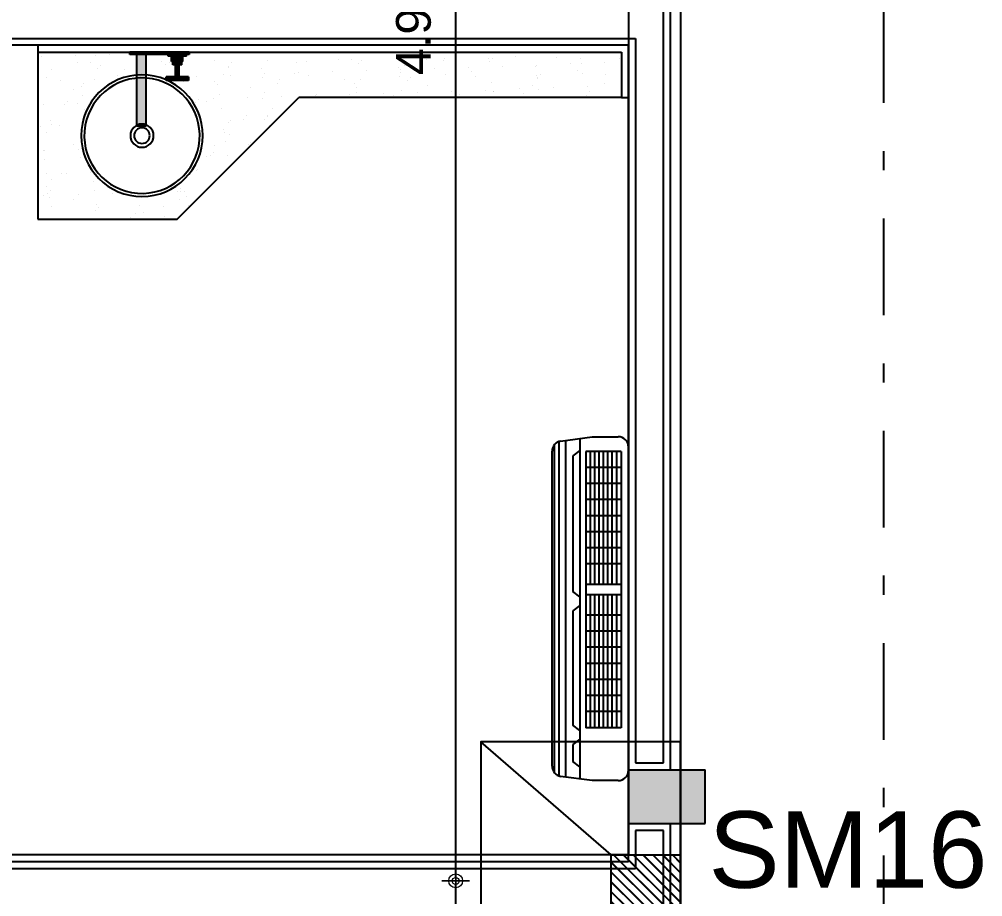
# Model space of a CAD drawing. Header units: millimetres. Extents: x 2317 to 2736, y 1295 to 1343.
# Drawn here: x 2514.063 to 2519.053, y 1319.447 to 1323.993 of the extents above; entities that cross this region are included whole.
import ezdxf

# ---------------------------------------------------------------- set-up
doc = ezdxf.new("R2010")
doc.units = ezdxf.units.MM
doc.linetypes.add('CONTINU', pattern=[0])
doc.linetypes.add('DASHDOT', pattern=[1, 0.5, -0.25, 0, -0.25])
for name, color, linetype in [('ARQUITETONICO', 8, 'Continuous'), ('BL-CRM-03', 7, 'Continuous'), ('PILARES', 1, 'Continuous'), ('sapatas', 4, 'Continuous'), ('VIGAS', 5, 'Continuous')]:
    doc.layers.add(name, color=color, linetype=linetype)
doc.layers.add('COTAS', color=53, linetype='Continuous', lineweight=9)
doc.layers.add('LC-Textos', color=3, linetype='Continuous', lineweight=20)
doc.styles.add('Arial', font='arial.ttf')
doc.styles.add('CARIMBO_DADOS', font='arial.ttf', dxfattribs={"height": 0.1})
doc.dimstyles.new('COTAS_EXTERNAS', dxfattribs={"dimtxt": 0.1, "dimasz": 0.01, "dimexe": 0, "dimexo": 0, "dimgap": 0.07, "dimtad": 1, "dimzin": 5, "dimdsep": 46, "dimtxsty": 'CARIMBO_DADOS', "dimblk1": 'CIRCULOS', "dimblk2": 'CIRCULOS', "dimsah": 1, "dimcen": 0, "dimse1": 1, "dimse2": 1, "dimclrd": 8, "dimclre": 8, "dimclrt": 230, "dimadec": 0, "dimazin": 0, "dimtfac": 100, "dimtix": 1, "dimtmove": 2, "dimatfit": 3, "dimldrblk": 'CIRCULOS', "dimfxl": 1, "dimtolj": 1, "dimtzin": 5, "dimarcsym": 0})

# ---------------------------------------------------------------- blocks, each defined once
blk = doc.blocks.new('CIRCULOS')
at = {"layer": 'COTAS'}
for p, q in [((0, 4), (0, -4)), ((-4, 0), (4, 0))]:
    blk.add_line(p, q, dxfattribs=at)
for radius in [2, 1]:
    blk.add_circle((0, 0), radius, dxfattribs=at)
blk = doc.blocks.new('*D90')
at = {"layer": 'BL-CRM-03', "color": 8, "lineweight": -2}
blk.add_line((3.7797, -4.0979), (3.7797, -0.1939), dxfattribs=at)
at = {"layer": 'Defpoints', "color": 0}
for p in [(3.7797, -0.1839), (4.227, -0.1839), (4.227, -4.1079)]:
    blk.add_point(p, dxfattribs=at)
at = {"layer": 'BL-CRM-03', "color": 8, "lineweight": -2, "xscale": 0.01, "yscale": 0.01, "zscale": 0.01}
for p, rotation in [((3.7797, -0.1839), 90), ((3.7797, -4.1079), 270)]:
    blk.add_blockref('CIRCULOS', p, dxfattribs=dict(at, rotation=rotation))
at = {"layer": 'BL-CRM-03', "color": 230, "insert": (3.6586, -2.1459), "char_height": 0.1, "attachment_point": 5, "rotation": 90, "style": 'CARIMBO_DADOS'}
blk.add_mtext('\\A1;3.92', dxfattribs=at)
blk = doc.blocks.new('*D85')
at = {"color": 8, "lineweight": -2}
blk.add_line((3.7797, -0.1739), (3.7797, 4.7161), dxfattribs=at)
at = {"layer": 'Defpoints', "color": 0}
for p in [(3.7797, 4.7261), (4.175, 4.7261), (4.227, -0.1839)]:
    blk.add_point(p, dxfattribs=at)
at = {"color": 8, "lineweight": -2, "xscale": 0.01, "yscale": 0.01, "zscale": 0.01}
for p, rotation in [((3.7797, 4.7261), 90), ((3.7797, -0.1839), 270)]:
    blk.add_blockref('CIRCULOS', p, dxfattribs=dict(at, rotation=rotation))
at = {"color": 230, "insert": (3.6586, 2.2711), "char_height": 0.1, "attachment_point": 5, "rotation": 90, "style": 'CARIMBO_DADOS'}
blk.add_mtext('\\A1;4.91', dxfattribs=at)
blk = doc.blocks.new('1')
h = blk.add_hatch()
h.set_pattern_fill('JIS_LC_20', color=256, scale=0.001, angle=270, style=0)
h.set_pattern_definition([(315, (-1317.97945, 2662.98045), (0.01414213562, 0.01414213562), []), (315, (-1317.97945, 2662.98005), (0.01414213562, 0.01414213562), [])])
h.paths.add_polyline_path([(4.427, -0.2589), (4.427, -0.1839), (4.227, -0.1839), (4.227, -0.2589)])
h.paths.add_polyline_path([(4.427, -0.1839), (4.427, -0.1089), (4.227, -0.1089), (4.227, -0.1839)])
at = {"layer": 'PILARES'}
blk.add_lwpolyline([(4.427, -0.1089), (4.427, -0.2589), (4.227, -0.2589), (4.227, -0.1089)], close=True, dxfattribs=at)
at = {"layer": 'sapatas'}
blk.add_line((4.227, -0.1089), (3.852, 0.2161), dxfattribs=at)
blk.add_lwpolyline([(4.427, 0.2161), (3.852, 0.2161), (3.852, -0.5839), (4.427, -0.5839)], close=True, dxfattribs=at)
at = {"layer": 'VIGAS'}
for p, q in [((4.427, 4.8011), (4.427, -7.7109)), ((4.277, 4.6511), (4.277, -0.1089)), ((4.277, -0.1089), (0.45, -0.1089))]:
    blk.add_line(p, q, dxfattribs=at)
at = {"layer": 'LC-Textos', "insert": (4.5071, -0.2068), "char_height": 0.22, "width": 0.528, "attachment_point": 7, "line_spacing_factor": 0.798, "style": 'Arial'}
blk.add_mtext('SM16', dxfattribs=at)
dim = blk.add_linear_dim(base=(3.7797, 4.7261), p1=(4.227, -0.1839), p2=(4.175, 4.7261), angle=90, dimstyle='COTAS_EXTERNAS')
dim.commit()
dim.dimension.update_dxf_attribs({"geometry": '*D85', "text_midpoint": (3.6586, 2.2711)})
at = {"layer": 'BL-CRM-03'}
dim = blk.add_linear_dim(base=(3.7797, -0.1839), p1=(4.227, -4.1079), p2=(4.227, -0.1839), angle=90, dimstyle='COTAS_EXTERNAS', dxfattribs=at)
dim.commit()
dim.dimension.update_dxf_attribs({"geometry": '*D90', "text_midpoint": (3.6586, -2.1459)})

msp = doc.modelspace()

# ---------------------------------------------------------------- hatches: boundary and pattern name
at = {"layer": 'ARQUITETONICO'}
h = msp.add_hatch(color=256, dxfattribs=at)
h.dxf.hatch_style = 1
h.paths.add_polyline_path([(2514.6352, 1323.8218), (2514.6963, 1323.8218), (2514.6963, 1323.81), (2514.6352, 1323.81)])
h = msp.add_hatch(color=256, dxfattribs=at)
h.dxf.hatch_style = 1
h.paths.add_polyline_path([(2514.6727, 1323.81), (2514.7199, 1323.81), (2514.7199, 1323.4399), (2514.6963, 1323.4387), (2514.6727, 1323.4399)])
h = msp.add_hatch(color=256, dxfattribs=at)
h.dxf.hatch_style = 1
h.paths.add_polyline_path([(2514.6963, 1323.8218), (2514.9426, 1323.8218), (2514.9426, 1323.81), (2514.6963, 1323.81)])
h = msp.add_hatch(color=256, dxfattribs=at)
h.dxf.hatch_style = 1
h.paths.add_polyline_path([(2514.8347, 1323.81), (2514.9283, 1323.81), (2514.9283, 1323.8008), (2514.8347, 1323.8008)])
h = msp.add_hatch(color=256, dxfattribs=at)
h.dxf.hatch_style = 1
h.paths.add_polyline_path([(2514.8523, 1323.8008), (2514.9107, 1323.8008), (2514.9107, 1323.7743), (2514.8523, 1323.7743)])
h = msp.add_hatch(color=256, dxfattribs=at)
h.dxf.hatch_style = 1
h.paths.add_polyline_path([(2514.8583, 1323.7743), (2514.9047, 1323.7743), (2514.9047, 1323.7564), (2514.8583, 1323.7564)])
h = msp.add_hatch(color=256, dxfattribs=at)
h.dxf.hatch_style = 1
h.paths.add_polyline_path([(2514.8722, 1323.7564), (2514.8908, 1323.7564), (2514.8908, 1323.6953), (2514.8722, 1323.6953)])
h = msp.add_hatch(color=256, dxfattribs=at)
h.dxf.hatch_style = 1
h.paths.add_polyline_path([(2514.8231, 1323.6953), (2514.8708, 1323.6953), (2514.8711, 1323.6756), (2514.8235, 1323.6756)])
h = msp.add_hatch(color=256, dxfattribs=at)
h.dxf.hatch_style = 1
h.paths.add_polyline_path([(2514.8717, 1323.6953), (2514.8913, 1323.6953), (2514.891, 1323.6756), (2514.872, 1323.6756)])
h = msp.add_hatch(color=256, dxfattribs=at)
h.dxf.hatch_style = 1
h.paths.add_polyline_path([(2514.8923, 1323.6953), (2514.9399, 1323.6953), (2514.9395, 1323.6756), (2514.8919, 1323.6756)])
h = msp.add_hatch(color=256, dxfattribs=at)
h.dxf.hatch_style = 1
h.paths.add_polyline_path([(2517.6164, 1320.1048), (2517.2186, 1320.1048), (2517.2186, 1319.8258), (2517.6164, 1319.8258)])

# ---------------------------------------------------------------- linework, layer by layer
at = {"layer": 'ARQUITETONICO', "linetype": 'DASHDOT'}
msp.add_line((2518.5416, 1307.0602), (2518.5416, 1332.7012), dxfattribs=at)
msp.add_line((2518.5416, 1307.0602), (2518.5416, 1332.7012), dxfattribs=at)
at = {"layer": 'ARQUITETONICO'}
for p, q in [((2517.4004, 1320.1408), (2517.4004, 1326.9106)), ((2517.4364, 1320.1048), (2517.4364, 1326.9466)), ((2510.258, 1323.8938), (2517.2546, 1323.8938)), ((2517.2186, 1323.8578), (2510.294, 1323.8578)), ((2514.1586, 1323.8578), (2514.1586, 1323.8218)), ((2517.2186, 1319.6278), (2517.2186, 1323.8578)), ((2517.2546, 1323.8938), (2517.2546, 1320.1408)), ((2514.1586, 1323.8218), (2514.1586, 1322.9578)), ((2514.1586, 1323.8218), (2517.1826, 1323.8218)), ((2514.457, 1323.8059), (2514.457, 1323.8059)), ((2514.5326, 1323.8097), (2514.5326, 1323.8097)), ((2514.7088, 1323.8154), (2514.7088, 1323.8154)), ((2514.8343, 1323.8144), (2514.8343, 1323.8144)), ((2514.885, 1323.8212), (2514.885, 1323.8212)), ((2515.3734, 1323.8165), (2515.3734, 1323.8165)), ((2515.5436, 1323.8211), (2515.5436, 1323.8211)), ((2517.1826, 1323.8218), (2517.1826, 1323.5872)), ((2514.1802, 1323.7981), (2514.1802, 1323.7981)), ((2514.3564, 1323.8039), (2514.3564, 1323.8039)), ((2514.3666, 1323.7699), (2514.3666, 1323.7699)), ((2514.4324, 1323.7673), (2514.4324, 1323.7673)), ((2514.8019, 1323.7762), (2514.8019, 1323.7762)), ((2514.8211, 1323.7578), (2514.8211, 1323.7578)), ((2514.8405, 1323.7668), (2514.8405, 1323.7668)), ((2515.076, 1323.7767), (2515.076, 1323.7767)), ((2515.1614, 1323.7667), (2515.1614, 1323.7667)), ((2515.3488, 1323.778), (2515.3488, 1323.778)), ((2515.4968, 1323.7703), (2515.4968, 1323.7703)), ((2515.5499, 1323.7735), (2515.5499, 1323.7735)), ((2515.7183, 1323.7869), (2515.7183, 1323.7869)), ((2515.7853, 1323.7835), (2515.7853, 1323.7835)), ((2515.8217, 1323.7623), (2515.8217, 1323.7623)), ((2515.8371, 1323.7792), (2515.8371, 1323.7792)), ((2516.1725, 1323.7827), (2516.1725, 1323.7827)), ((2516.2593, 1323.7803), (2516.2593, 1323.7803)), ((2516.2653, 1323.7886), (2516.2653, 1323.7886)), ((2516.4947, 1323.7903), (2516.4947, 1323.7903)), ((2516.4974, 1323.7748), (2516.4974, 1323.7748)), ((2516.5129, 1323.7917), (2516.5129, 1323.7917)), ((2516.6348, 1323.7975), (2516.6348, 1323.7975)), ((2516.7415, 1323.7555), (2516.7415, 1323.7555)), ((2516.8482, 1323.7952), (2516.8482, 1323.7952)), ((2516.9177, 1323.7612), (2516.9177, 1323.7612)), ((2516.9686, 1323.7871), (2516.9686, 1323.7871)), ((2516.9773, 1323.764), (2516.9773, 1323.764)), ((2517.0939, 1323.767), (2517.0939, 1323.767)), ((2517.1731, 1323.7873), (2517.1731, 1323.7873)), ((2517.1817, 1323.7993), (2517.1817, 1323.7993)), ((2514.228, 1323.7321), (2514.228, 1323.7321)), ((2514.4702, 1323.7374), (2514.4702, 1323.7374)), ((2514.4857, 1323.7542), (2514.4857, 1323.7542)), ((2514.6086, 1323.73), (2514.6086, 1323.73)), ((2515.1444, 1323.7427), (2515.1444, 1323.7427)), ((2515.146, 1323.7498), (2515.146, 1323.7498)), ((2515.318, 1323.7368), (2515.318, 1323.7368)), ((2515.332, 1323.7094), (2515.332, 1323.7094)), ((2515.4894, 1323.713), (2515.4894, 1323.713)), ((2515.5082, 1323.7151), (2515.5082, 1323.7151)), ((2515.6843, 1323.7209), (2515.6843, 1323.7209)), ((2515.8605, 1323.7267), (2515.8605, 1323.7267)), ((2516.0274, 1323.7436), (2516.0274, 1323.7436)), ((2516.0363, 1323.7148), (2516.0363, 1323.7148)), ((2516.0367, 1323.7324), (2516.0367, 1323.7324)), ((2516.0608, 1323.7533), (2516.0608, 1323.7533)), ((2516.2129, 1323.7382), (2516.2129, 1323.7382)), ((2516.2691, 1323.706), (2516.2691, 1323.706)), ((2516.3891, 1323.7439), (2516.3891, 1323.7439)), ((2516.4058, 1323.7237), (2516.4058, 1323.7237)), ((2516.5653, 1323.7497), (2516.5653, 1323.7497)), ((2516.7367, 1323.7504), (2516.7367, 1323.7504)), ((2516.9527, 1323.7254), (2516.9527, 1323.7254)), ((2516.9784, 1323.7128), (2516.9784, 1323.7128)), ((2517.1002, 1323.7078), (2517.1002, 1323.7078)), ((2514.2034, 1323.6935), (2514.2034, 1323.6935)), ((2514.2748, 1323.6748), (2514.2748, 1323.6748)), ((2514.3974, 1323.6578), (2514.3974, 1323.6578)), ((2514.451, 1323.6806), (2514.451, 1323.6806)), ((2514.573, 1323.7024), (2514.573, 1323.7024)), ((2514.8034, 1323.6921), (2514.8034, 1323.6921)), ((2514.8503, 1323.6924), (2514.8503, 1323.6924)), ((2514.9154, 1323.6688), (2514.9154, 1323.6688)), ((2514.9796, 1323.6979), (2514.9796, 1323.6979)), ((2515.0731, 1323.6703), (2515.0731, 1323.6703)), ((2515.1199, 1323.7041), (2515.1199, 1323.7041)), ((2515.1558, 1323.7036), (2515.1558, 1323.7036)), ((2515.3243, 1323.6892), (2515.3243, 1323.6892)), ((2515.398, 1323.6624), (2515.398, 1323.6624)), ((2515.4134, 1323.6792), (2515.4134, 1323.6792)), ((2515.5597, 1323.6992), (2515.5597, 1323.6992)), ((2515.7488, 1323.6828), (2515.7488, 1323.6828)), ((2515.8017, 1323.6593), (2515.8017, 1323.6593)), ((2515.8319, 1323.6795), (2515.8319, 1323.6795)), ((2516.0336, 1323.696), (2516.0336, 1323.696)), ((2516.0737, 1323.6749), (2516.0737, 1323.6749)), ((2516.0891, 1323.6917), (2516.0891, 1323.6917)), ((2516.4245, 1323.6953), (2516.4245, 1323.6953)), ((2516.5111, 1323.6661), (2516.5111, 1323.6661)), ((2516.743, 1323.7028), (2516.743, 1323.7028)), ((2516.7483, 1323.6901), (2516.7483, 1323.6901)), ((2516.7494, 1323.6874), (2516.7494, 1323.6874)), ((2516.7648, 1323.7042), (2516.7648, 1323.7042)), ((2517.0932, 1323.6605), (2517.0932, 1323.6605)), ((2514.344, 1323.6285), (2514.344, 1323.6285)), ((2514.383, 1323.6457), (2514.383, 1323.6457)), ((2515.0923, 1323.6525), (2515.0923, 1323.6525)), ((2515.2604, 1323.6392), (2515.2604, 1323.6392)), ((2515.334, 1323.6149), (2515.334, 1323.6149)), ((2515.6029, 1323.6056), (2515.6029, 1323.6056)), ((2515.8073, 1323.6409), (2515.8073, 1323.6409)), ((2515.808, 1323.6117), (2515.808, 1323.6117)), ((2515.951, 1323.6088), (2515.951, 1323.6088)), ((2516.0434, 1323.6217), (2516.0434, 1323.6217)), ((2516.1272, 1323.6145), (2516.1272, 1323.6145)), ((2516.1768, 1323.6498), (2516.1768, 1323.6498)), ((2516.3034, 1323.6203), (2516.3034, 1323.6203)), ((2516.4796, 1323.6261), (2516.4796, 1323.6261)), ((2516.5173, 1323.6185), (2516.5173, 1323.6185)), ((2516.5193, 1323.6163), (2516.5193, 1323.6163)), ((2516.6557, 1323.6318), (2516.6557, 1323.6318)), ((2516.6765, 1323.6078), (2516.6765, 1323.6078)), ((2516.7237, 1323.6516), (2516.7237, 1323.6516)), ((2516.7528, 1323.6285), (2516.7528, 1323.6285)), ((2516.8319, 1323.6376), (2516.8319, 1323.6376)), ((2517.0081, 1323.6433), (2517.0081, 1323.6433)), ((2517.0168, 1323.6168), (2517.0168, 1323.6168)), ((2514.314, 1323.5668), (2514.314, 1323.5668)), ((2514.3653, 1323.5569), (2514.3653, 1323.5569)), ((2514.3892, 1323.5981), (2514.3892, 1323.5981)), ((2514.8811, 1322.9578), (2515.5106, 1323.5872)), ((2514.9742, 1323.5624), (2514.9742, 1323.5624)), ((2514.9897, 1323.5793), (2514.9897, 1323.5793)), ((2515.0314, 1323.5653), (2515.0314, 1323.5653)), ((2515.07, 1323.58), (2515.07, 1323.58)), ((2515.0986, 1323.6049), (2515.0986, 1323.6049)), ((2515.2462, 1323.5857), (2515.2462, 1323.5857)), ((2515.3251, 1323.5828), (2515.3251, 1323.5828)), ((2515.4224, 1323.5915), (2515.4224, 1323.5915)), ((2517.1826, 1323.5872), (2515.5106, 1323.5872)), ((2515.5986, 1323.5973), (2515.5986, 1323.5973)), ((2515.6654, 1323.5918), (2515.6654, 1323.5918)), ((2515.7748, 1323.603), (2515.7748, 1323.603)), ((2516.0008, 1323.5953), (2516.0008, 1323.5953)), ((2516.3257, 1323.5874), (2516.3257, 1323.5874)), ((2516.3411, 1323.6043), (2516.3411, 1323.6043)), ((2516.9948, 1323.5886), (2516.9948, 1323.5886)), ((2517.0014, 1323.5999), (2517.0014, 1323.5999)), ((2517.1826, 1323.5872), (2517.2186, 1323.5872)), ((2514.1636, 1323.5138), (2514.1636, 1323.5138)), ((2514.1891, 1323.5512), (2514.1891, 1323.5512)), ((2514.2985, 1323.5499), (2514.2985, 1323.5499)), ((2514.399, 1323.5238), (2514.399, 1323.5238)), ((2515.1084, 1323.5306), (2515.1084, 1323.5306)), ((2515.3739, 1323.5318), (2515.3739, 1323.5318)), ((2514.2256, 1323.4704), (2514.2256, 1323.4704)), ((2515.1449, 1323.4579), (2515.1449, 1323.4579)), ((2515.1547, 1323.4697), (2515.1547, 1323.4697)), ((2515.2262, 1323.475), (2515.2262, 1323.475)), ((2515.2417, 1323.4918), (2515.2417, 1323.4918)), ((2515.3308, 1323.4755), (2515.3308, 1323.4755)), ((2515.3494, 1323.4932), (2515.3494, 1323.4932)), ((2515.3504, 1323.4907), (2515.3504, 1323.4907)), ((2514.1734, 1323.4395), (2514.1734, 1323.4395)), ((2514.204, 1323.4087), (2514.204, 1323.4087)), ((2514.2285, 1323.4473), (2514.2285, 1323.4473)), ((2514.2737, 1323.4409), (2514.2737, 1323.4409)), ((2515.1204, 1323.4194), (2515.1204, 1323.4194)), ((2515.1247, 1323.4064), (2515.1247, 1323.4064)), ((2515.3567, 1323.4431), (2515.3567, 1323.4431)), ((2515.131, 1323.3588), (2515.131, 1323.3588)), ((2515.1533, 1323.3954), (2515.1533, 1323.3954)), ((2514.1897, 1323.3153), (2514.1897, 1323.3153)), ((2514.1922, 1323.3118), (2514.1922, 1323.3118)), ((2514.3445, 1323.3438), (2514.3445, 1323.3438)), ((2514.3683, 1323.3176), (2514.3683, 1323.3176)), ((2515.0731, 1323.3406), (2515.0731, 1323.3406)), ((2515.2493, 1323.3464), (2515.2493, 1323.3464)), ((2515.2609, 1323.3544), (2515.2609, 1323.3544)), ((2514.196, 1323.2677), (2514.196, 1323.2677)), ((2514.3788, 1323.2751), (2514.3788, 1323.2751)), ((2514.3942, 1323.2919), (2514.3942, 1323.2919)), ((2515.0319, 1323.2806), (2515.0319, 1323.2806)), ((2515.0545, 1323.2875), (2515.0545, 1323.2875)), ((2515.0699, 1323.3044), (2515.0699, 1323.3044)), ((2515.1408, 1323.2845), (2515.1408, 1323.2845)), ((2514.9816, 1323.208), (2514.9816, 1323.208)), ((2514.9874, 1323.217), (2514.9874, 1323.217)), ((2514.2058, 1323.1934), (2514.2058, 1323.1934)), ((2514.229, 1323.1625), (2514.229, 1323.1625)), ((2514.2826, 1323.1939), (2514.2826, 1323.1939)), ((2514.3059, 1323.1955), (2514.3059, 1323.1955)), ((2514.4335, 1323.1978), (2514.4335, 1323.1978)), ((2514.2045, 1323.124), (2514.2045, 1323.124)), ((2514.4478, 1323.1535), (2514.4478, 1323.1535)), ((2514.8982, 1323.117), (2514.8982, 1323.117)), ((2514.191, 1323.0779), (2514.191, 1323.0779)), ((2514.207, 1323.0876), (2514.207, 1323.0876)), ((2514.2221, 1323.0692), (2514.2221, 1323.0692)), ((2514.2225, 1323.1045), (2514.2225, 1323.1045)), ((2514.345, 1323.059), (2514.345, 1323.059)), ((2514.3672, 1323.0837), (2514.3672, 1323.0837)), ((2514.4541, 1323.1059), (2514.4541, 1323.1059)), ((2514.5434, 1323.0894), (2514.5434, 1323.0894)), ((2514.8828, 1323.1001), (2514.8828, 1323.1001)), ((2514.8919, 1323.0608), (2514.8919, 1323.0608)), ((2514.8958, 1323.101), (2514.8958, 1323.101)), ((2514.9165, 1323.0993), (2514.9165, 1323.0993)), ((2514.9315, 1323.0759), (2514.9315, 1323.0759)), ((2514.2284, 1323.0216), (2514.2284, 1323.0216)), ((2514.4638, 1323.0315), (2514.4638, 1323.0315)), ((2514.4745, 1323.017), (2514.4745, 1323.017)), ((2514.6875, 1323.0255), (2514.6875, 1323.0255)), ((2514.8099, 1323.0206), (2514.8099, 1323.0206)), ((2514.9378, 1323.0283), (2514.9378, 1323.0283)), ((2514.1586, 1322.9578), (2514.8811, 1322.9578)), ((2514.459, 1323.0002), (2514.459, 1323.0002)), ((2514.4619, 1322.9603), (2514.4619, 1322.9603)), ((2514.638, 1322.9661), (2514.638, 1322.9661)), ((2514.6629, 1322.9869), (2514.6629, 1322.9869)), ((2514.7058, 1322.9916), (2514.7058, 1322.9916)), ((2514.8142, 1322.9719), (2514.8142, 1322.9719)), ((2517.2546, 1320.1408), (2517.4004, 1320.1408)), ((2517.2186, 1320.1048), (2517.6164, 1320.1048)), ((2517.6164, 1319.8258), (2517.6164, 1320.1048)), ((2517.2186, 1319.8258), (2517.6164, 1319.8258)), ((2517.4364, 1318.0096), (2517.4364, 1319.8258)), ((2517.4004, 1319.7898), (2517.2546, 1319.7898)), ((2517.2546, 1319.7898), (2517.2546, 1319.5918)), ((2517.4004, 1317.9736), (2517.4004, 1319.7898)), ((2517.2186, 1319.6278), (2510.294, 1319.6278)), ((2517.2546, 1319.5918), (2510.258, 1319.5918))]:
    msp.add_line(p, q, dxfattribs=at)
at = {"layer": 'ARQUITETONICO', "linetype": 'CONTINU'}
for p, q in [((2514.6352, 1323.81), (2514.6352, 1323.8218)), ((2514.9426, 1323.8218), (2514.6352, 1323.8218)), ((2514.9426, 1323.81), (2514.6352, 1323.81)), ((2514.6718, 1323.4399), (2514.6718, 1323.81)), ((2514.6727, 1323.4399), (2514.6727, 1323.81)), ((2514.7199, 1323.4399), (2514.7199, 1323.81)), ((2514.7207, 1323.4399), (2514.7207, 1323.81)), ((2514.8347, 1323.8008), (2514.8347, 1323.81)), ((2514.9283, 1323.8008), (2514.9283, 1323.81)), ((2514.9426, 1323.8218), (2514.9426, 1323.81)), ((2514.9283, 1323.8008), (2514.8347, 1323.8008)), ((2514.8523, 1323.7743), (2514.8523, 1323.8008)), ((2514.9107, 1323.7743), (2514.8523, 1323.7743)), ((2514.8583, 1323.7564), (2514.8583, 1323.7743)), ((2514.9047, 1323.7564), (2514.8583, 1323.7564)), ((2514.8722, 1323.6953), (2514.8722, 1323.7564)), ((2514.8908, 1323.6953), (2514.8908, 1323.7564)), ((2514.9047, 1323.7564), (2514.9047, 1323.7743)), ((2514.9107, 1323.7743), (2514.9107, 1323.8008)), ((2514.8708, 1323.6953), (2514.8231, 1323.6953)), ((2514.8235, 1323.6756), (2514.8231, 1323.6953)), ((2514.9395, 1323.6756), (2514.8235, 1323.6756)), ((2514.8711, 1323.6953), (2514.8708, 1323.6953)), ((2514.8711, 1323.6756), (2514.8708, 1323.6953)), ((2514.8716, 1323.6953), (2514.8711, 1323.6953)), ((2514.8717, 1323.6953), (2514.8716, 1323.6953)), ((2514.8913, 1323.6953), (2514.8717, 1323.6953)), ((2514.8717, 1323.6953), (2514.8717, 1323.6953)), ((2514.872, 1323.6756), (2514.8717, 1323.6953)), ((2514.8913, 1323.6953), (2514.891, 1323.6756)), ((2514.8913, 1323.6953), (2514.8913, 1323.6953)), ((2514.8914, 1323.6953), (2514.8913, 1323.6953)), ((2514.8919, 1323.6953), (2514.8914, 1323.6953)), ((2514.8923, 1323.6953), (2514.8919, 1323.6756)), ((2514.8923, 1323.6953), (2514.8919, 1323.6953)), ((2514.9399, 1323.6953), (2514.8923, 1323.6953)), ((2514.9399, 1323.6953), (2514.9395, 1323.6756)), ((2514.672, 1323.4394), (2514.6718, 1323.4399)), ((2514.6727, 1323.4399), (2514.6718, 1323.4399)), ((2514.6723, 1323.4391), (2514.672, 1323.4394)), ((2514.6727, 1323.439), (2514.6723, 1323.4391)), ((2514.6727, 1323.4399), (2514.6727, 1323.4396)), ((2514.6963, 1323.4387), (2514.6727, 1323.4399)), ((2514.6727, 1323.4396), (2514.6727, 1323.4395)), ((2514.6727, 1323.4394), (2514.6727, 1323.4395)), ((2514.6727, 1323.4395), (2514.6727, 1323.4395)), ((2514.6727, 1323.4393), (2514.6727, 1323.4394)), ((2514.6727, 1323.4392), (2514.6727, 1323.4393)), ((2514.6727, 1323.4392), (2514.6727, 1323.4391)), ((2514.6727, 1323.4391), (2514.6727, 1323.4391)), ((2514.6727, 1323.4391), (2514.6727, 1323.4391)), ((2514.6727, 1323.4391), (2514.6727, 1323.4391)), ((2514.6727, 1323.4391), (2514.6727, 1323.4391)), ((2514.6727, 1323.4391), (2514.6727, 1323.439)), ((2514.6963, 1323.4377), (2514.6727, 1323.439)), ((2514.6727, 1323.439), (2514.6727, 1323.439)), ((2514.6727, 1323.439), (2514.6727, 1323.439)), ((2514.6727, 1323.439), (2514.6727, 1323.439)), ((2514.6727, 1323.439), (2514.6727, 1323.439)), ((2514.7199, 1323.4399), (2514.6963, 1323.4387)), ((2514.7199, 1323.439), (2514.6963, 1323.4377)), ((2514.6963, 1323.4382), (2514.6963, 1323.4387)), ((2514.6963, 1323.4382), (2514.6963, 1323.4387)), ((2514.6963, 1323.4379), (2514.6963, 1323.4382)), ((2514.6963, 1323.4379), (2514.6963, 1323.4382)), ((2514.6963, 1323.4377), (2514.6963, 1323.4379)), ((2514.6963, 1323.4377), (2514.6963, 1323.4379)), ((2514.7207, 1323.4399), (2514.7199, 1323.4399)), ((2514.7199, 1323.4396), (2514.7199, 1323.4399)), ((2514.7199, 1323.4395), (2514.7199, 1323.4396)), ((2514.7199, 1323.4396), (2514.7199, 1323.4396)), ((2514.7199, 1323.4394), (2514.7199, 1323.4395)), ((2514.7199, 1323.4393), (2514.7199, 1323.4394)), ((2514.7199, 1323.4392), (2514.7199, 1323.4393)), ((2514.7199, 1323.4392), (2514.7199, 1323.4391)), ((2514.7199, 1323.439), (2514.7203, 1323.4391)), ((2514.7199, 1323.4391), (2514.7199, 1323.4391)), ((2514.7199, 1323.4391), (2514.7199, 1323.4391)), ((2514.7199, 1323.4391), (2514.7199, 1323.4391)), ((2514.7199, 1323.4391), (2514.7199, 1323.4391)), ((2514.7199, 1323.4391), (2514.7199, 1323.439)), ((2514.7199, 1323.439), (2514.7199, 1323.439)), ((2514.7199, 1323.439), (2514.7199, 1323.439)), ((2514.7199, 1323.439), (2514.7199, 1323.439)), ((2514.7203, 1323.4391), (2514.7206, 1323.4394)), ((2514.7206, 1323.4394), (2514.7207, 1323.4399))]:
    msp.add_line(p, q, dxfattribs=at)
at = {"layer": 'ARQUITETONICO', "ltscale": 0.5}
for p, q in [((2516.8672, 1321.8078), (2517.0296, 1321.8301)), ((2516.8925, 1321.8113), (2516.8925, 1320.0669)), ((2516.9666, 1321.8215), (2516.9666, 1320.0568)), ((2517.0296, 1321.8301), (2517.1646, 1321.8301)), ((2516.8332, 1321.7868), (2516.8332, 1320.0914)), ((2516.8569, 1321.8049), (2516.8569, 1320.0733)), ((2517.2186, 1321.7761), (2517.2186, 1320.1021)), ((2516.8226, 1320.1236), (2516.8226, 1321.7546)), ((2516.9666, 1321.7581), (2516.9303, 1321.7303)), ((2516.9303, 1321.7303), (2516.9303, 1321.0283)), ((2517.1805, 1321.7536), (2516.9972, 1321.7536)), ((2516.9972, 1321.7536), (2516.9972, 1321.2541)), ((2517.0197, 1321.7536), (2517.0197, 1321.0651)), ((2517.0422, 1321.7536), (2517.0422, 1321.0651)), ((2517.0647, 1321.7536), (2517.0647, 1321.0651)), ((2517.0872, 1321.7536), (2517.0872, 1321.0651)), ((2517.1097, 1321.7536), (2517.1097, 1321.0651)), ((2517.1315, 1321.7536), (2517.1315, 1321.0651)), ((2517.1566, 1321.7536), (2517.1566, 1321.0651)), ((2517.1805, 1321.7536), (2517.1805, 1321.2541)), ((2517.1805, 1321.6704), (2516.9972, 1321.6704)), ((2517.1805, 1321.5871), (2516.9972, 1321.5871)), ((2517.1805, 1321.5039), (2516.9972, 1321.5039)), ((2517.1805, 1321.4206), (2516.9972, 1321.4206)), ((2517.1805, 1321.3374), (2516.9972, 1321.3374)), ((2516.9972, 1321.2541), (2516.9972, 1320.3226)), ((2517.1805, 1321.2541), (2516.9972, 1321.2541)), ((2517.1805, 1321.2541), (2517.1805, 1320.3226)), ((2517.1805, 1321.1709), (2516.9972, 1321.1709)), ((2517.1805, 1321.0651), (2516.9972, 1321.0651)), ((2516.9666, 1321.0004), (2516.9303, 1321.0283)), ((2517.1805, 1321.0111), (2516.9972, 1321.0111)), ((2517.0197, 1321.0111), (2517.0197, 1320.3226)), ((2517.0422, 1321.0111), (2517.0422, 1320.3226)), ((2517.0647, 1321.0111), (2517.0647, 1320.3226)), ((2517.0872, 1321.0111), (2517.0872, 1320.3226)), ((2517.1097, 1321.0111), (2517.1097, 1320.3226)), ((2517.1315, 1321.0111), (2517.1315, 1320.3226)), ((2517.1566, 1321.0111), (2517.1566, 1320.3226)), ((2516.9666, 1320.9563), (2516.9303, 1320.9285)), ((2516.9303, 1320.9285), (2516.9303, 1320.3361)), ((2517.1805, 1320.9054), (2516.9972, 1320.9054)), ((2517.1805, 1320.8221), (2516.9972, 1320.8221)), ((2517.1805, 1320.7389), (2516.9972, 1320.7389)), ((2517.1805, 1320.6556), (2516.9972, 1320.6556)), ((2517.1805, 1320.5724), (2516.9972, 1320.5724)), ((2517.1805, 1320.4891), (2516.9972, 1320.4891)), ((2517.1805, 1320.4059), (2516.9972, 1320.4059)), ((2516.9666, 1320.3083), (2516.9303, 1320.3361)), ((2517.1805, 1320.3226), (2516.9972, 1320.3226)), ((2516.9666, 1320.2631), (2516.9303, 1320.2353)), ((2516.9303, 1320.2353), (2516.9303, 1320.1479)), ((2516.9666, 1320.1201), (2516.9303, 1320.1479)), ((2517.0296, 1320.0481), (2516.8672, 1320.0704)), ((2517.1646, 1320.0481), (2517.0296, 1320.0481))]:
    msp.add_line(p, q, dxfattribs=at)
at = {"layer": 'ARQUITETONICO'}
for radius, start, end in [(0.315, 0, 180), (0.2992, 175.6056, 175.459), (0.0602, 0, 180), (0.0405, 0, 180), (0.315, 180, 0), (0.0602, 180, 0), (0.0405, 180, 0)]:
    msp.add_arc((2514.6986, 1323.3898), radius, start, end, dxfattribs=at)
at = {"layer": 'ARQUITETONICO', "ltscale": 0.5}
for centre, start, end in [((2517.1646, 1321.7761), 0, 90), ((2516.8766, 1321.7546), 100, 180), ((2516.8766, 1320.1236), 180, 260), ((2517.1646, 1320.1021), 270, 360)]:
    msp.add_arc(centre, 0.054, start, end, dxfattribs=at)

# ---------------------------------------------------------------- block references
at = {"layer": 'BL-CRM-03', "xscale": 1.8, "yscale": 1.8, "zscale": 1.8}
msp.add_blockref('1', (2509.52, 1319.8599), dxfattribs=at)

doc.saveas('drawing.dxf')
